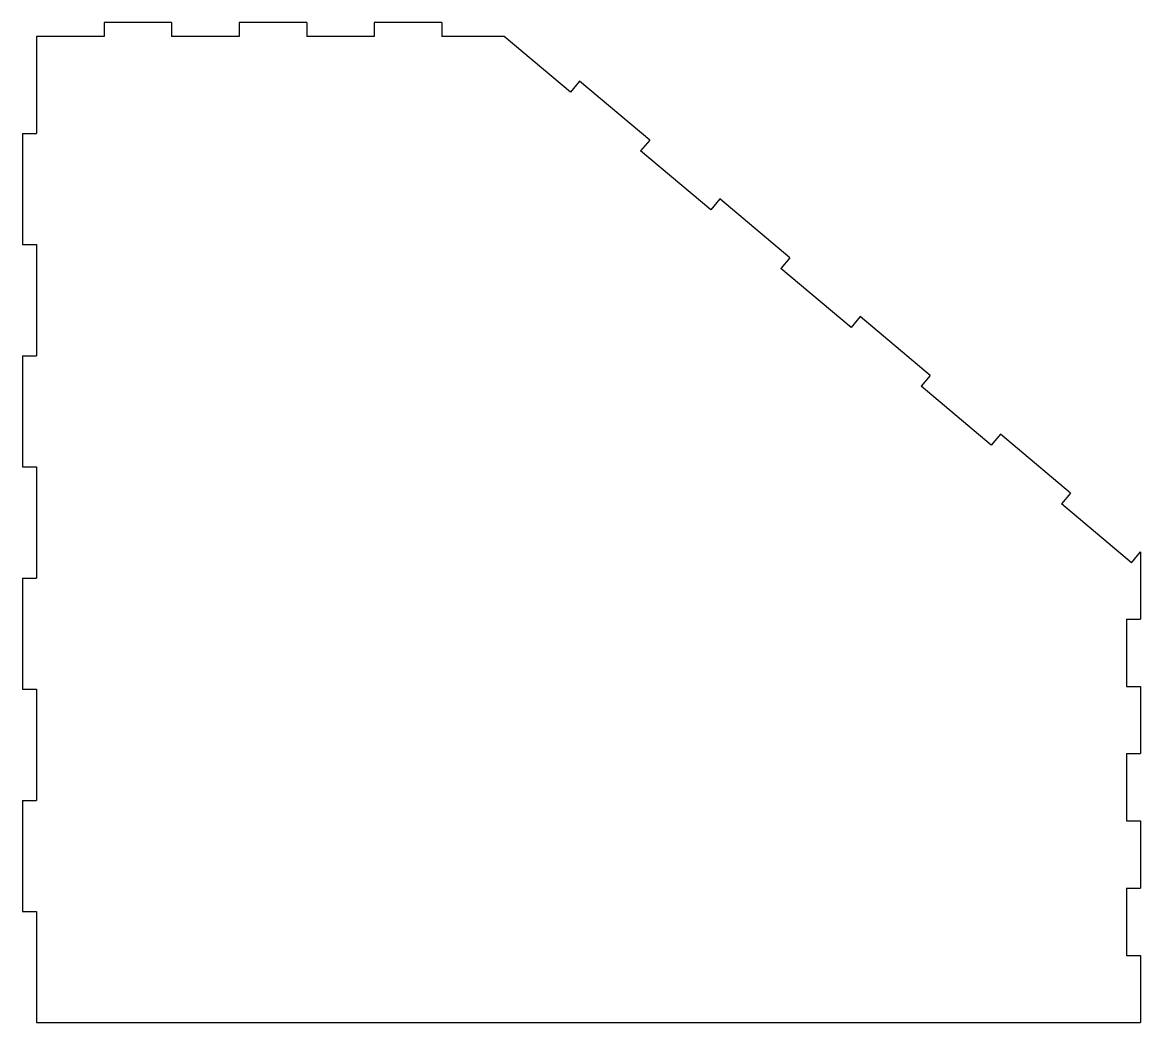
# Model space of a CAD drawing. Extents: x -190 to 285, y 6 to 431.
import ezdxf

# ---------------------------------------------------------------- set-up
doc = ezdxf.new("R2010")
doc.units = 0
doc.layers.add('VISIBLE', color=7, linetype='CONTINUOUS')

msp = doc.modelspace()

# ---------------------------------------------------------------- linework, layer by layer
at = {"layer": 'VISIBLE'}
for p, q in [((-126.6, 430.98), (-155.3, 430.98)), ((-155.3, 430.98), (-155.3, 424.98)), ((-126.6, 430.98), (-126.6, 424.98)), ((-69.21, 430.98), (-97.91, 430.98)), ((-97.91, 430.98), (-97.91, 424.98)), ((-69.21, 430.98), (-69.21, 424.98)), ((-11.81, 430.98), (-40.51, 430.98)), ((-40.51, 430.98), (-40.51, 424.98)), ((-11.81, 430.98), (-11.81, 424.98)), ((-155.3, 424.98), (-184, 424.98)), ((-184, 424.98), (-184, 383.76)), ((-97.91, 424.98), (-126.6, 424.98)), ((-40.51, 424.98), (-69.21, 424.98)), ((14.7, 424.98), (-11.81, 424.98)), ((42.82, 401.38), (14.7, 424.98)), ((46.68, 405.98), (42.82, 401.38)), ((76.47, 380.98), (46.68, 405.98)), ((-190, 383.76), (-184, 383.76)), ((-190, 383.76), (-190, 336.54)), ((76.47, 380.98), (72.61, 376.38)), ((102.4, 351.39), (72.61, 376.38)), ((106.26, 355.98), (102.4, 351.39)), ((136.05, 330.99), (106.26, 355.98)), ((-190, 336.54), (-184, 336.54)), ((-184, 336.54), (-184, 289.32)), ((136.05, 330.99), (132.19, 326.39)), ((161.98, 301.39), (132.19, 326.39)), ((165.84, 305.99), (161.98, 301.39)), ((195.63, 280.99), (165.84, 305.99)), ((-190, 289.32), (-184, 289.32)), ((-190, 289.32), (-190, 242.1)), ((195.63, 280.99), (191.77, 276.4)), ((221.56, 251.4), (191.77, 276.4)), ((225.42, 255.99), (221.56, 251.4)), ((255.21, 231), (225.42, 255.99)), ((-190, 242.1), (-184, 242.1)), ((-184, 242.1), (-184, 194.88)), ((255.21, 231), (251.35, 226.4)), ((281.14, 201.4), (251.35, 226.4)), ((281.14, 201.4), (285, 206)), ((285, 206), (285, 177.43)), ((-190, 194.88), (-184, 194.88)), ((-190, 194.88), (-190, 147.66)), ((279, 177.43), (279, 148.86)), ((279, 177.43), (285, 177.43)), ((-190, 147.66), (-184, 147.66)), ((-184, 147.66), (-184, 100.44)), ((279, 148.86), (285, 148.86)), ((285, 148.86), (285, 120.29)), ((279, 120.29), (279, 91.71)), ((279, 120.29), (285, 120.29)), ((-190, 100.44), (-184, 100.44)), ((-190, 100.44), (-190, 53.22)), ((279, 91.71), (285, 91.71)), ((285, 91.71), (285, 63.14)), ((279, 63.14), (279, 34.57)), ((279, 63.14), (285, 63.14)), ((-190, 53.22), (-184, 53.22)), ((-184, 53.22), (-184, 6)), ((279, 34.57), (285, 34.57)), ((285, 34.57), (285, 6)), ((-184, 6), (285, 6))]:
    msp.add_line(p, q, dxfattribs=at)

doc.saveas('drawing.dxf')
